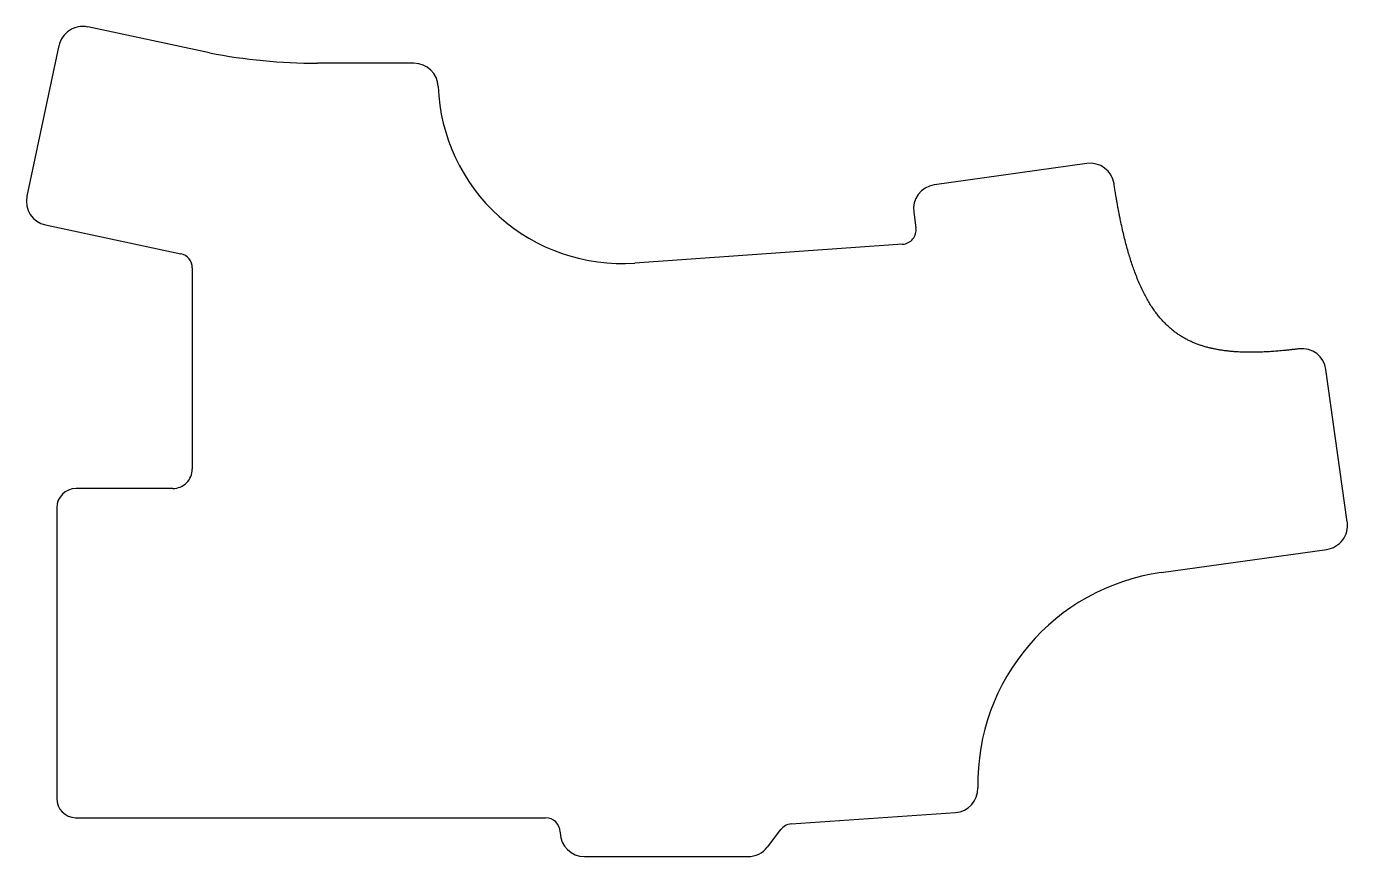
# Model space of a CAD drawing. Header units: millimetres. Extents: x -4 to 133, y -86 to 0.
import ezdxf

# ---------------------------------------------------------------- set-up
doc = ezdxf.new("R2010")
doc.units = ezdxf.units.MM
doc.layers.get('0').update_dxf_attribs({"linetype": 'CONTINUOUS'})

msp = doc.modelspace()

# ---------------------------------------------------------------- linework, layer by layer
for p, q in [((15.02, -3.19), (2.45, -0.52)), ((-0.52, -2.45), (-3.83, -18)), ((36.15, -4.27), (26.17, -4.27)), ((105.64, -14.62), (89.9, -16.83)), ((87.77, -19.65), (87.99, -21.25)), ((-1.9, -20.96), (12.06, -23.93)), ((86.61, -22.96), (58.96, -24.89)), ((13.25, -25.4), (13.25, -46.17)), ((132.55, -51.63), (130.34, -35.89)), ((11.25, -48.17), (1.25, -48.17)), ((-0.75, -50.17), (-0.75, -80.17)), ((113.33, -56.86), (130.43, -54.46)), ((75.12, -82.81), (92.07, -81.62)), ((1.2, -82.17), (49.75, -82.18)), ((49.75, -82.18), (49.75, -82.17)), ((51.25, -83.64), (51.25, -83.73)), ((72.65, -85.2), (74.03, -83.39)), ((53.75, -86.17), (70.66, -86.17))]:
    msp.add_line(p, q)
for centre, radius, start, end in [((1.93, -2.97), 2.5, 78.0001, 168.0003), ((26.17, 53.73), 58, 258.917, 269.9995), ((36.15, -6.77), 2.5, 2.2245, 89.9995), ((57.63, -5.94), 19, 182.2245, 274.0001), ((105.99, -17.09), 2.5, 8.4936, 97.9999), ((90.24, -19.31), 2.5, 97.9999, 187.9983), ((-1.38, -18.52), 2.5, 168.0003, 258.0003), ((86.51, -21.46), 1.5, -85.9999, 7.9983), ((11.75, -25.4), 1.5, 0.0014, 78.0003), ((127.87, -36.23), 2.5, 8.0001, 97.2784), ((11.25, -46.17), 2, -90, 0.0014), ((1.25, -50.17), 2, 90, 179.999), ((130.08, -51.98), 2.5, -82, 8.0001), ((116.39, -78.64), 22, 98, 181.1314), ((91.9, -79.13), 2.5, -86, 1.1314), ((1.25, -80.17), 2, 179.999, 268.6213), ((49.75, -83.67), 1.5, 1.3854, 89.9941), ((75.22, -84.3), 1.5, 94, 142.4991), ((53.75, -83.67), 2.5, 181.3854, 270), ((70.66, -83.67), 2.5, 270, 322.4991)]:
    msp.add_arc(centre, radius, start, end)
msp.add_open_spline([(127.55, -33.75), (126.25, -33.92), (123.79, -34.16), (120.51, -34.22), (116.87, -33.68), (113.22, -31.44), (110.92, -27.58), (109.54, -22.94), (108.79, -18.95), (108.46, -16.72)], degree=5)

doc.saveas('drawing.dxf')
